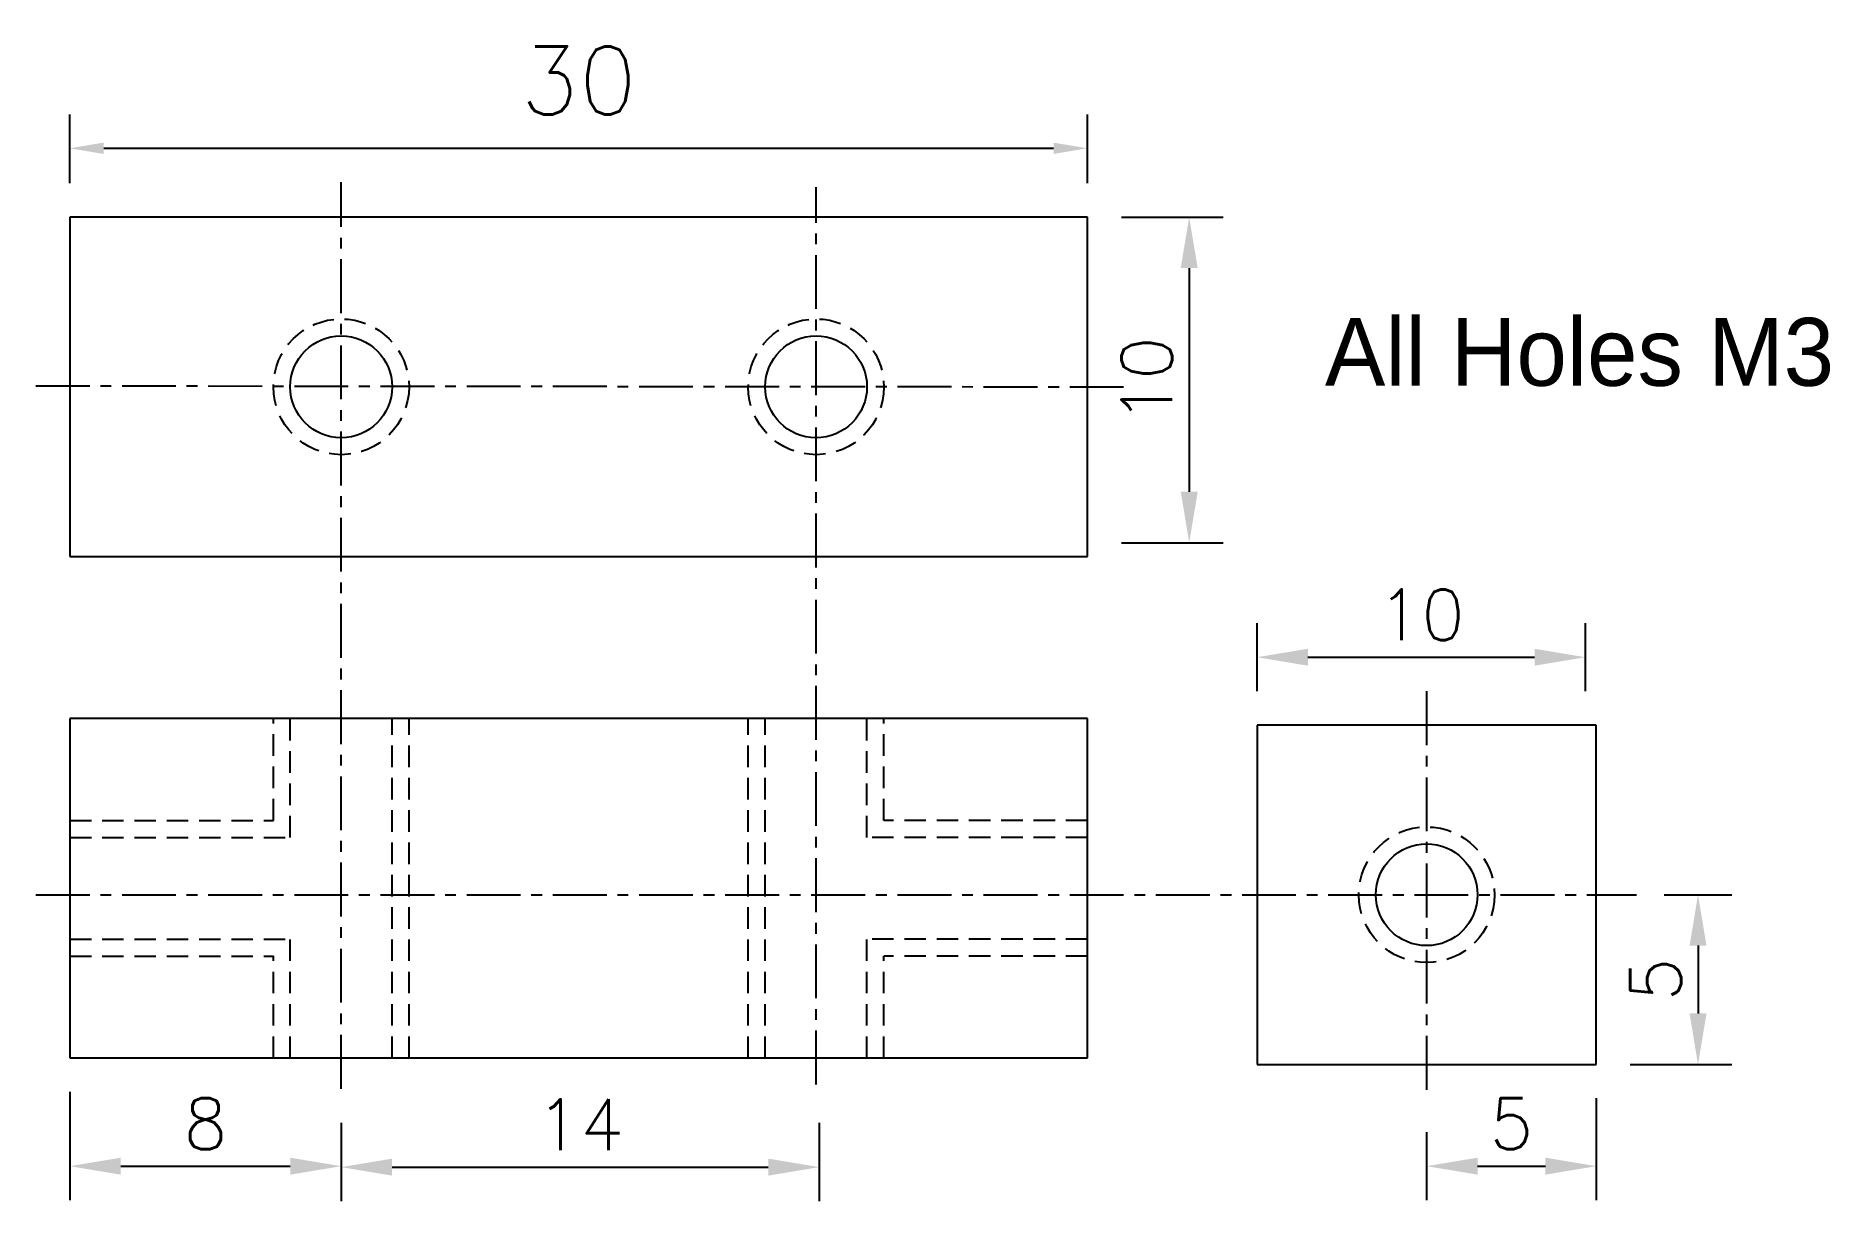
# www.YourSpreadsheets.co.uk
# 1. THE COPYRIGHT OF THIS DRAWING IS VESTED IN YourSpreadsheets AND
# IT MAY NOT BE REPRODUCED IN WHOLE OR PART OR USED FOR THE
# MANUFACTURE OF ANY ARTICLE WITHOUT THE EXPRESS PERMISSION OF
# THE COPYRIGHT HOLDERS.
# Model space of a CAD drawing. Extents: x -1 to 51.9, y -4 to 30.3.
import ezdxf

# ---------------------------------------------------------------- set-up
doc = ezdxf.new("R2010")
doc.units = 0
doc.header["$LTSCALE"] = 0.05
doc.header["$PDMODE"] = 1
doc.linetypes.add('CENTER', pattern=[50.8, 31.75, -6.35, 6.35, -6.35])
doc.linetypes.add('DASHED', pattern=[19.05, 12.7, -6.35])
doc.layers.get('Defpoints').update_dxf_attribs({"linetype": 'CONTINUOUS'})
for name, color, linetype in [('center', 7, 'CENTER'), ('dashed', 7, 'DASHED'), ('Dimension', 2, 'CONTINUOUS'), ('Object', 7, 'CONTINUOUS')]:
    doc.layers.add(name, color=color, linetype=linetype)
doc.styles.get("Standard").update_dxf_attribs({"font": 'Romans'})
doc.styles.add('YS TEXT', font='GOTHIC.TTF')
doc.dimstyles.new('SCALE_100', dxfattribs={"dimscale": 100, "dimtxt": 3, "dimasz": 3, "dimexe": 3, "dimexo": 3, "dimgap": 1, "dimtad": 1, "dimdec": 0, "dimzin": 0, "dimdsep": 46, "dimtxsty": 'Standard', "dimcen": -3, "dimdle": 1.25, "dimadec": 0, "dimazin": 0, "dimtfac": 0.666667, "dimtdec": 0, "dimtofl": 0, "dimtmove": 0, "dimatfit": 3, "dimfxl": 1, "dimtvp": 1.5, "dimtolj": 1, "dimtzin": 0, "dimarcsym": 0})

# ---------------------------------------------------------------- blocks, each defined once
blk = doc.blocks.new('*D34')
at = {"layer": 'Defpoints', "color": 0}
for p in [(30, 27), (0, 24.97), (30, 24.97)]:
    blk.add_point(p, dxfattribs=at)
at = {"layer": 'Dimension', "color": 0, "lineweight": -2, "ltscale": 0.05}
for p, q in [((0, 25.97), (0, 28)), ((30, 25.97), (30, 28)), ((1, 27), (29, 27))]:
    blk.add_line(p, q, dxfattribs=at)
at = {"layer": 'Dimension', "color": 0}
for points in [[(1, 27.167), (1, 26.833), (0, 27)], [(29, 26.833), (29, 27.167), (30, 27)]]:
    blk.add_solid(points, dxfattribs=at)
at = {"layer": 'Dimension', "color": 0, "ltscale": 0.05, "insert": (15, 29), "char_height": 2, "attachment_point": 5}
blk.add_mtext('\\A1;30', dxfattribs=at)
blk = doc.blocks.new('*D35')
at = {"layer": 'Defpoints', "color": 0}
for p in [(44.68, 12), (35.001, 10), (44.68, 10)]:
    blk.add_point(p, dxfattribs=at)
at = {"layer": 'Dimension', "color": 0, "lineweight": -2, "ltscale": 0.05}
for p, q in [((35.001, 11), (35.001, 13)), ((44.68, 11), (44.68, 13)), ((36.501, 12), (43.18, 12))]:
    blk.add_line(p, q, dxfattribs=at)
at = {"layer": 'Dimension', "color": 0}
for points in [[(36.501, 12.25), (36.501, 11.75), (35.001, 12)], [(43.18, 11.75), (43.18, 12.25), (44.68, 12)]]:
    blk.add_solid(points, dxfattribs=at)
at = {"layer": 'Dimension', "color": 0, "ltscale": 0.05, "insert": (39.84, 13.25), "char_height": 1.5, "attachment_point": 5}
blk.add_mtext('\\A1;10', dxfattribs=at)
blk = doc.blocks.new('*D36')
at = {"layer": 'Defpoints', "color": 0}
for p in [(0, 0.19), (8, -0.718), (8, -3)]:
    blk.add_point(p, dxfattribs=at)
at = {"layer": 'Dimension', "color": 0, "lineweight": -2, "ltscale": 0.05}
for p, q in [((0, -0.81), (0, -4)), ((8, -1.718), (8, -4)), ((1.5, -3), (6.5, -3))]:
    blk.add_line(p, q, dxfattribs=at)
at = {"layer": 'Dimension', "color": 0}
for points in [[(1.5, -2.75), (1.5, -3.25), (0, -3)], [(6.5, -3.25), (6.5, -2.75), (8, -3)]]:
    blk.add_solid(points, dxfattribs=at)
at = {"layer": 'Dimension', "color": 0, "ltscale": 0.05, "insert": (4, -1.75), "char_height": 1.5, "attachment_point": 5}
blk.add_mtext('\\A1;8', dxfattribs=at)
blk = doc.blocks.new('*D39')
at = {"layer": 'Defpoints', "color": 0}
for p in [(8, -0.718), (22.091, -0.718), (22.091, -3.029)]:
    blk.add_point(p, dxfattribs=at)
at = {"layer": 'Dimension', "color": 0, "lineweight": -2, "ltscale": 0.05}
for p, q in [((8, -1.718), (8, -4.029)), ((22.091, -1.718), (22.091, -4.029)), ((9.5, -3.029), (20.591, -3.029))]:
    blk.add_line(p, q, dxfattribs=at)
at = {"layer": 'Dimension', "color": 0}
for points in [[(9.5, -2.779), (9.5, -3.279), (8, -3.029)], [(20.591, -3.279), (20.591, -2.779), (22.091, -3.029)]]:
    blk.add_solid(points, dxfattribs=at)
at = {"layer": 'Dimension', "color": 0, "ltscale": 0.05, "insert": (15.045, -1.779), "char_height": 1.5, "attachment_point": 5}
blk.add_mtext('\\A1;14', dxfattribs=at)
blk = doc.blocks.new('*D40')
at = {"layer": 'Defpoints', "color": 0}
for p in [(45, 0), (40, -1), (45, -2)]:
    blk.add_point(p, dxfattribs=at)
at = {"layer": 'Dimension', "color": 0, "lineweight": -2, "ltscale": 0.05}
for p, q in [((45, -1), (45, -4)), ((40, -2), (40, -4)), ((41.5, -3), (43.5, -3))]:
    blk.add_line(p, q, dxfattribs=at)
at = {"layer": 'Dimension', "color": 0}
for points in [[(41.5, -2.75), (41.5, -3.25), (40, -3)], [(43.5, -3.25), (43.5, -2.75), (45, -3)]]:
    blk.add_solid(points, dxfattribs=at)
at = {"layer": 'Dimension', "color": 0, "ltscale": 0.05, "insert": (42.5, -1.75), "char_height": 1.5, "attachment_point": 5}
blk.add_mtext('\\A1;5', dxfattribs=at)
blk = doc.blocks.new('*D41')
at = {"layer": 'Defpoints', "color": 0}
for p in [(46, 5), (45, 0), (48, 0)]:
    blk.add_point(p, dxfattribs=at)
at = {"layer": 'Dimension', "color": 0, "lineweight": -2, "ltscale": 0.05}
for p, q in [((47, 5), (49, 5)), ((48, 3.5), (48, 1.5)), ((46, 0), (49, 0))]:
    blk.add_line(p, q, dxfattribs=at)
at = {"layer": 'Dimension', "color": 0}
for points in [[(48.25, 3.5), (47.75, 3.5), (48, 5)], [(47.75, 1.5), (48.25, 1.5), (48, 0)]]:
    blk.add_solid(points, dxfattribs=at)
at = {"layer": 'Dimension', "color": 0, "ltscale": 0.05, "insert": (46.75, 2.5), "char_height": 1.5, "attachment_point": 5, "rotation": 90}
blk.add_mtext('\\A1;5', dxfattribs=at)
blk = doc.blocks.new('*D42')
at = {"layer": 'Defpoints', "color": 0}
for p in [(30, 24.97), (30, 15.376), (33, 15.376)]:
    blk.add_point(p, dxfattribs=at)
at = {"layer": 'Dimension', "color": 0, "lineweight": -2, "ltscale": 0.05}
for p, q in [((31, 24.97), (34, 24.97)), ((33, 23.47), (33, 16.876)), ((31, 15.376), (34, 15.376))]:
    blk.add_line(p, q, dxfattribs=at)
at = {"layer": 'Dimension', "color": 0}
for points in [[(33.25, 23.47), (32.75, 23.47), (33, 24.97)], [(32.75, 16.876), (33.25, 16.876), (33, 15.376)]]:
    blk.add_solid(points, dxfattribs=at)
at = {"layer": 'Dimension', "color": 0, "ltscale": 0.05, "insert": (31.75, 20.173), "char_height": 1.5, "attachment_point": 5, "rotation": 90}
blk.add_mtext('\\A1;10', dxfattribs=at)

msp = doc.modelspace()

# ---------------------------------------------------------------- linework, layer by layer
at = {"layer": 'center'}
for p, q in [((8, -0.718), (8, 26)), ((22, -0.593), (22, 25.854)), ((-1, 20), (31.102, 19.97)), ((40, 11), (40, -0.832)), ((-1, 5), (46.185, 5))]:
    msp.add_line(p, q, dxfattribs=at)
at = {"layer": 'dashed'}
for p, q in [((6, 7.19), (6, 10.19)), ((6.5, 6.69), (6.5, 10.19)), ((9.5, 0.19), (9.5, 10.19)), ((10, 0.19), (10, 10.19)), ((20, 0.19), (20, 10.19)), ((20.5, 0.19), (20.5, 10.19)), ((23.5, 6.69), (23.5, 10.19)), ((24, 7.19), (24, 10.19)), ((0, 7.19), (6, 7.19)), ((30, 7.19), (24, 7.19)), ((0, 6.69), (6.5, 6.69)), ((30, 6.69), (23.5, 6.69)), ((0, 3.69), (6.5, 3.69)), ((0, 3.19), (6, 3.19)), ((6, 0.19), (6, 3.19)), ((6.5, 0.19), (6.5, 3.69)), ((23.5, 0.19), (23.5, 3.69)), ((30, 3.69), (23.5, 3.69)), ((24, 0.19), (24, 3.19)), ((30, 3.19), (24, 3.19))]:
    msp.add_line(p, q, dxfattribs=at)
for centre in [(8, 19.97), (22, 19.97), (40, 5)]:
    msp.add_circle(centre, 2, dxfattribs=at)
at = {"layer": 'Object'}
for p, q in [((30, 24.97), (0, 24.97)), ((0, 24.97), (0, 14.97)), ((30, 14.97), (30, 24.97)), ((0, 14.97), (30, 14.97)), ((30, 10.19), (0, 10.19)), ((0, 10.19), (0, 0.19)), ((30, 0.19), (30, 10.19)), ((45.001, 10), (35.001, 10)), ((35.001, 10), (35.001, 0)), ((45.001, 0), (45.001, 10)), ((0, 0.19), (30, 0.19)), ((35.001, 0), (45.001, 0))]:
    msp.add_line(p, q, dxfattribs=at)
for centre in [(8, 19.97), (22, 19.97), (40, 5)]:
    msp.add_circle(centre, 1.5, dxfattribs=at)

# ---------------------------------------------------------------- texts
at = {"layer": 'Dimension', "ltscale": 0.05, "insert": (37, 22), "char_height": 3, "width": 20, "attachment_point": 1, "style": 'YS TEXT'}
msp.add_mtext('{\\H0.666667x;All Holes M3}', dxfattribs=at)

# ---------------------------------------------------------------- dimensions: what is measured, and where the dimension line sits
at = {"layer": 'Dimension', "ltscale": 0.05}
for base, p1, p2, override, picture, middle in [((30, 27), (0, 24.97), (30, 24.97), {"dimscale": 1, "dimtxt": 2, "dimasz": 1, "dimexe": 1, "dimexo": 1, "dimgap": 1}, '*D34', (15, 27)), ((8, -3), (0, 0.19), (8, -0.718), {"dimscale": 0.5, "dimexe": 2, "dimexo": 2, "dimgap": 1}, '*D36', (4, -3)), ((45, -3), (40, -1), (45, 0), {"dimscale": 0.5, "dimtxt": 3, "dimexe": 2, "dimexo": 2}, '*D40', (42.5, -3))]:
    dim = msp.add_linear_dim(base=base, p1=p1, p2=p2, dimstyle='SCALE_100', override=override, dxfattribs=at)
    dim.commit()
    dim.dimension.update_dxf_attribs({"geometry": picture, "text_midpoint": middle, "dimtype": 160})
for base, p1, p2, picture, middle in [((33, 15.376), (30, 24.97), (30, 15.376), '*D42', (31.75, 20.173)), ((48, 0), (46, 5), (45, 0), '*D41', (46.75, 2.5))]:
    dim = msp.add_linear_dim(base=base, p1=p1, p2=p2, angle=90, dimstyle='SCALE_100', override={"dimscale": 0.5, "dimexe": 2, "dimexo": 2}, dxfattribs=at)
    dim.commit()
    dim.dimension.update_dxf_attribs({"geometry": picture, "text_midpoint": middle})
for base, p1, p2, picture, middle in [((44.68, 12), (35.001, 10), (44.68, 10), '*D35', (39.84, 13.25)), ((22.091, -3.029), (8, -0.718), (22.091, -0.718), '*D39', (15.045, -1.779))]:
    dim = msp.add_linear_dim(base=base, p1=p1, p2=p2, dimstyle='SCALE_100', override={"dimscale": 0.5, "dimexe": 2, "dimexo": 2}, dxfattribs=at)
    dim.commit()
    dim.dimension.update_dxf_attribs({"geometry": picture, "text_midpoint": middle})

doc.saveas('drawing.dxf')
